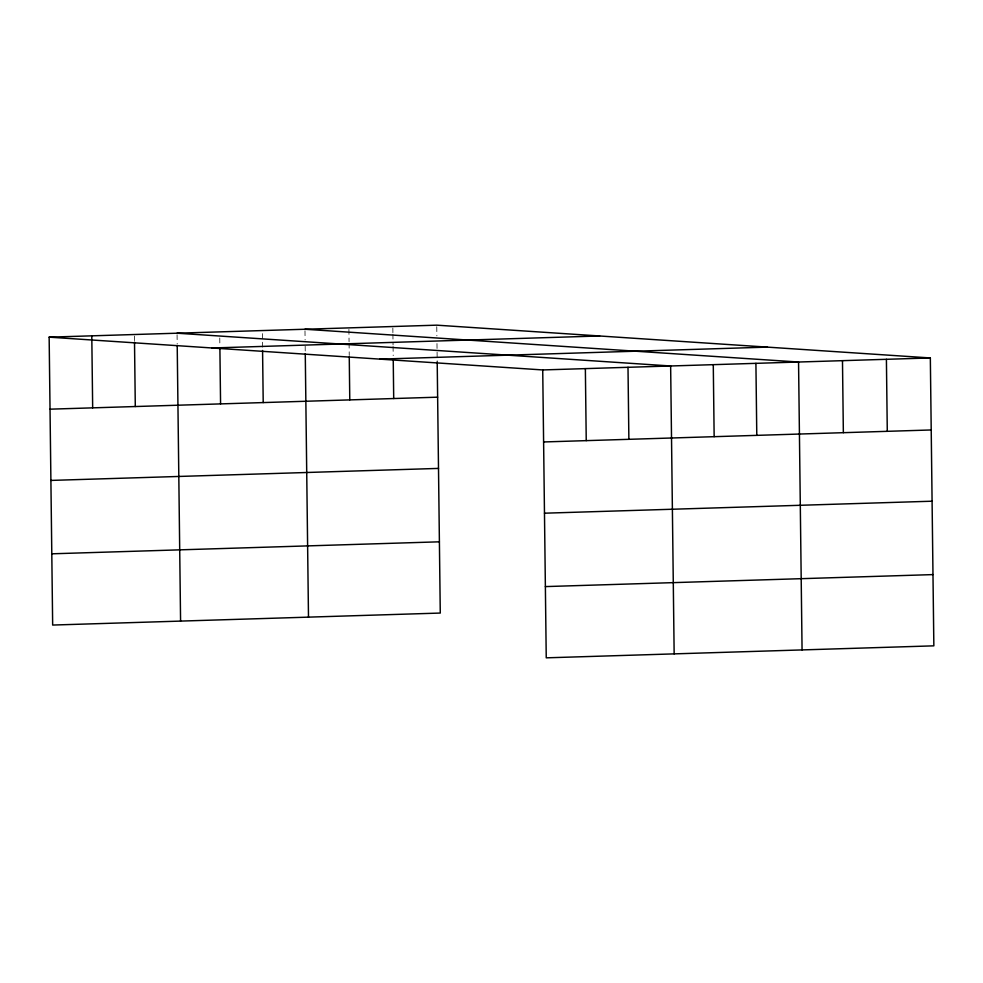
<?xml version="1.0" encoding="UTF-8"?>
<svg xmlns="http://www.w3.org/2000/svg" width="983" height="983" viewBox="0 0 983 983"><rect width="100%" height="100%" fill="white"/><g stroke="black" fill="none" stroke-linecap="round" stroke-linejoin="round"><path stroke-width="0.74" stroke-dasharray="4.92 3.69" d="M436.771 326.688L436.882 335.891M436.98 343.546L437.202 361.941M392.844 328.052L392.905 332.647M392.917 334.183L393.053 344.91M393.077 346.434L393.188 355.637M348.916 329.416L349.063 341.666M349.088 343.202L349.235 355.465M304.988 330.767L305.099 339.971M305.172 346.09L305.246 352.221M262.375 333.618L262.559 348.94M219.774 338.005L219.86 345.672M177.075 334.736L177.186 343.927M134.438 336.051L134.499 340.646"/><path stroke-width="1.47" d="M49.15 337.157L436.759 325.164L930.336 357.947L933.85 645.843L546.241 657.836L542.727 369.94L49.15 337.157L52.664 625.053L440.273 613.06L437.202 361.941M212.033 347.982L599.642 335.977M379.843 359.127L767.453 347.122M542.727 369.94L930.336 357.947M50.035 409.174L437.632 397.181M543.611 441.957L931.208 429.964M50.895 480.417L438.504 468.412M544.471 513.2L932.081 501.207M51.792 553.81L439.401 541.817M545.368 586.593L932.978 574.6M304.976 329.244L798.552 362.027L802.067 649.923M177.063 333.2L670.639 365.983L674.154 653.879M886.408 359.311L887.28 431.316M842.48 360.663L843.353 432.68M755.915 363.341L756.787 435.358M713.277 364.668L714.15 436.685M628.002 367.298L628.874 439.315M585.364 368.625L586.237 440.642M393.225 358.697L393.704 398.533M349.26 356.989L349.776 399.897M305.271 353.757L308.49 617.14M262.572 350.476L263.211 402.575M219.897 348.732L220.573 403.89M177.21 345.451L180.577 621.096M134.511 342.182L135.298 406.532M91.788 335.842L92.672 407.847"/></g></svg>
